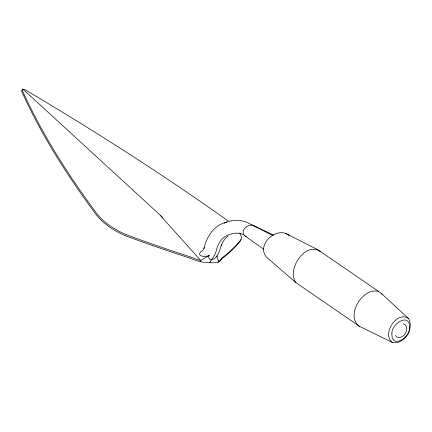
<?xml version="1.0" encoding="UTF-8"?>
<svg xmlns="http://www.w3.org/2000/svg" width="432" height="432" viewBox="0 0 432 432"><rect width="100%" height="100%" fill="white"/><g stroke="black" fill="none" stroke-linecap="round" stroke-linejoin="round"><path stroke-width="0.65" d="M22.199 90.121L21.605 90.79L21.956 91.946C41.769 135.805 67.9 176.521 96.514 215.109C104.112 224.564 114.788 231.088 125.788 235.899A652.698 238.156 24.6 0 0 189.713 258.034A29.263 10.676 24.6 0 0 200.189 261.63A44.383 16.195 24.6 0 0 209.828 262.71A44.383 16.195 24.6 0 0 217.906 262.354L218.441 261.187L216.902 255.992L216.788 256.462M240.926 239.431L240.651 240.57A652.698 238.156 24.6 0 1 221.162 259.313A29.263 10.676 24.6 0 1 217.906 262.354M200.189 261.63L200.718 260.469L209.542 255.274M209.828 262.71L211.367 259.643A19.381 13.473 -87.7 0 0 216.038 251.543L217.031 248.027A22.232 15.455 -87.7 0 1 227.48 235.305L230.888 234.117A37.282 25.92 -87.7 0 1 239.765 233.404M203.283 249.588L204.255 247.747L204.017 248.335C206.572 237.011 213.748 225.488 225.628 222.475L224.143 223.031L227.47 221.783L225.979 222.34M216.961 256.241L218.975 252.418L221.411 244.933L221.168 245.522L222.912 241.893L225.072 238.756L227.869 236.056M216.902 255.992C215.6 257.974 213.565 259.627 211.135 259.853C209.18 259.589 208.354 257.396 208.915 255.668C206.258 256.505 203.159 256.916 200.594 255.55L199.622 254.448C199.211 252.223 201.803 251.262 203.159 250.123M229.387 221.821C163.955 175.246 96.233 131.917 27.146 90.968C26.012 90.061 21.055 87.458 22.486 90.779C42.298 134.638 68.434 175.354 97.043 213.943C104.641 223.398 115.322 229.921 126.317 234.733M229.549 221.189L231.644 220.774M285.444 233.312C272.722 229.052 256.246 246.937 267.1 257.672L295.855 282.582L359.397 326.3L392.45 342.49C404.077 345.006 414.607 328.309 408.461 318.497L381.332 293.436L378.686 291.492L317.79 249.718L285.444 233.312L288.29 234.792L289.138 235.699M378.686 291.492C362.831 286.805 344.99 315.868 359.397 326.3M403.159 323.827L404.935 324.427L406.447 326.511C408.175 331.965 402.44 339.703 396.608 336.901L395.464 335.356M241.699 234.106L243.27 234.868M273.521 235.111L254.831 226.06C249.313 222.248 238.993 230.445 244.793 235.829L263.876 249.318M244.793 235.829L246.17 236.471M272.959 235.537L249.858 223.895A50.101 34.83 -87.7 0 0 231.746 220.919M320.436 251.656C305.527 240.689 286.2 270.049 295.855 282.582M408.461 318.497C396.83 310.268 381.294 334.579 392.45 342.49M22.729 88.954L162.664 217.393M254.831 226.06L255.868 227.038M160.564 215.741L200.718 260.469A29.263 10.676 24.6 0 1 190.242 256.862A652.698 238.156 24.6 0 1 126.317 234.727M381.332 293.436L381.937 294.435M239.809 232.853L241.423 236.974L241.186 239.409A652.698 238.156 24.6 0 1 221.692 258.147A29.263 10.676 24.6 0 1 218.441 261.187M240.284 233.501A37.282 25.92 -87.7 0 1 241.315 233.734M391.927 333.169C390.863 349.418 409.973 338.018 409.612 328.158C410.675 311.909 391.565 323.309 391.927 333.169"/></g></svg>
